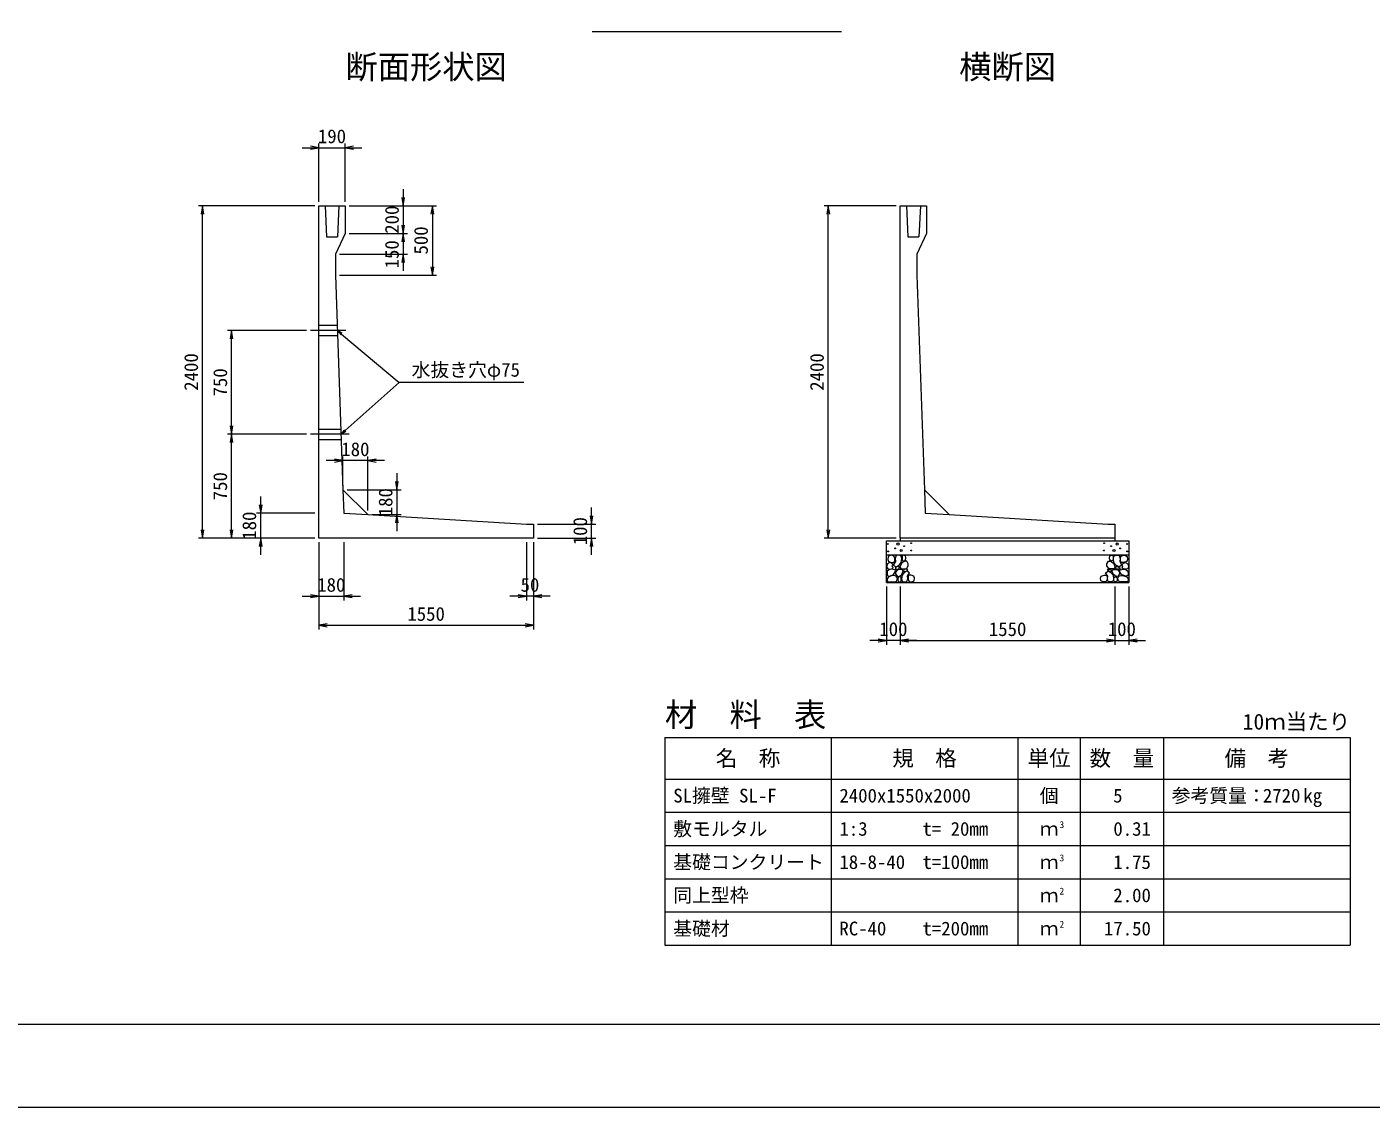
# Model space of a CAD drawing. Units: millimetres at full size, sheet at 1:40. Extents: x 0 to 25230, y 0 to 19861.
# Drawn here: x 10166 to 19876, y 0 to 7803 of the extents above; entities that cross this region are included whole.
import ezdxf
from ezdxf.enums import TextEntityAlignment as Align

# ---------------------------------------------------------------- set-up
doc = ezdxf.new("R2010")
doc.units = ezdxf.units.MM
doc.header["$LTSCALE"] = 40
doc.linetypes.add('CHAIN', pattern=[18.5, 12, -1.5, 3.5, -1.5])
doc.linetypes.add('DASHED_SPACED', pattern=[12, 6, -6])
for name, color, linetype, lineweight in [('D-BMK', 2, 'CHAIN', 13), ('D-DCR-HCHn', 4, 'Continuous', 9), ('D-MTR-FRAM', 7, 'Continuous', 13), ('D-MTR-LINE', 7, 'Continuous', 13), ('D-STR-DIM', 7, 'Continuous', 13), ('D-STR-STRn', 1, 'Continuous', 13), ('D-STR-TXT', 7, 'Continuous', 13), ('D-TTL', 2, 'Continuous', 13), ('D-TTL-TXT', 7, 'Continuous', 13)]:
    doc.layers.add(name, color=color, linetype=linetype, lineweight=lineweight)
doc.layers.add('D-MTR', color=7, linetype='Continuous')
doc.layers.add('D-MTR-TXT', color=7, linetype='Continuous')
doc.styles.add('ＭＳ ゴシック', font='')
doc.styles.get('ＭＳ ゴシック').set_extended_font_data('MS Gothic')

# ---------------------------------------------------------------- blocks, each defined once
blk = doc.blocks.new('open_arrow')
at = {"color": 0, "linetype": 'Continuous', "lineweight": -2}
blk.add_lwpolyline([(7.5, 1.25), (0, 0), (7.5, -1.25)], dxfattribs=at)

msp = doc.modelspace()

# ---------------------------------------------------------------- linework, layer by layer
at = {"layer": 'D-BMK'}
for p, q in [((12468.95, 5610), (12215, 5610)), ((12495.12, 4860), (12215, 4860))]:
    msp.add_line(p, q, dxfattribs=at)
at = {"layer": 'D-DCR-HCHn'}
for points in [[(16426.2, 3981.59), (16405.4, 3986.22), (16386.9, 3976.97), (16384.59, 3956.17), (16389.21, 3939.99), (16412.33, 3933.05), (16428.51, 3933.05), (16435.44, 3944.61), (16435.44, 3970.04)], [(16444.69, 3983.91), (16437.76, 3963.1), (16440.07, 3939.99), (16423.89, 3914.56), (16444.69, 3903), (16467.8, 3914.56), (16481.67, 3933.05), (16486.3, 3963.1), (16481.67, 3979.28), (16467.8, 3986.22)], [(16488.61, 3979.28), (16488.61, 3951.55), (16500.16, 3944.61), (16511.72, 3951.55), (16514.03, 3967.73), (16511.72, 3981.59), (16495.54, 3986.22)], [(18011.39, 3979.28), (18011.39, 3951.55), (17999.84, 3944.61), (17988.28, 3951.55), (17985.97, 3967.73), (17988.28, 3981.59), (18004.46, 3986.22)], [(18055.31, 3983.91), (18062.24, 3963.1), (18059.93, 3939.99), (18076.11, 3914.56), (18055.31, 3903), (18032.2, 3914.56), (18018.33, 3933.05), (18013.7, 3963.1), (18018.33, 3979.28), (18032.2, 3986.22)], [(18073.8, 3981.59), (18094.6, 3986.22), (18113.1, 3976.97), (18115.41, 3956.17), (18110.79, 3939.99), (18087.67, 3933.05), (18071.49, 3933.05), (18064.56, 3944.61), (18064.56, 3970.04)], [(16382.28, 3923.81), (16375.35, 3903), (16384.59, 3889.14), (16407.71, 3886.82), (16423.49, 3893.6), (16416.95, 3909.94), (16421.58, 3919.18), (16412.33, 3928.43), (16398.46, 3933.05)], [(16426.16, 3847.01), (16443.28, 3872.69), (16441.14, 3879.11), (16417.59, 3885.53), (16396.19, 3883.39), (16381.21, 3870.55), (16379.07, 3855.57), (16381.21, 3840.59), (16398.33, 3836.31)], [(16449.31, 3903), (16437.76, 3893.76), (16442.38, 3886.82), (16458.56, 3886.82), (16465.49, 3889.14), (16470.12, 3898.38), (16463.18, 3905.32)], [(16483.98, 3928.43), (16472.43, 3900.69), (16481.67, 3889.14), (16509.41, 3889.14), (16520.97, 3893.76), (16532.53, 3909.94), (16532.53, 3923.81), (16520.97, 3942.3), (16507.1, 3944.61)], [(16518.19, 3870.55), (16528.89, 3879.11), (16524.61, 3885.53), (16509.62, 3885.53), (16503.2, 3883.39), (16498.92, 3874.83), (16505.34, 3868.41)], [(18016.02, 3928.43), (18027.57, 3900.69), (18018.33, 3889.14), (17990.59, 3889.14), (17979.03, 3893.76), (17967.47, 3909.94), (17967.47, 3923.81), (17979.03, 3942.3), (17992.9, 3944.61)], [(17981.81, 3870.55), (17971.11, 3879.11), (17975.39, 3885.53), (17990.38, 3885.53), (17996.8, 3883.39), (18001.08, 3874.83), (17994.66, 3868.41)], [(18050.69, 3903), (18062.24, 3893.76), (18057.62, 3886.82), (18041.44, 3886.82), (18034.51, 3889.14), (18029.88, 3898.38), (18036.82, 3905.32)], [(18073.84, 3847.01), (18056.72, 3872.69), (18058.86, 3879.11), (18082.41, 3885.53), (18103.81, 3883.39), (18118.79, 3870.55), (18120.93, 3855.57), (18118.79, 3840.59), (18101.67, 3836.31)], [(18117.72, 3923.81), (18124.65, 3903), (18115.41, 3889.14), (18092.29, 3886.82), (18076.51, 3893.6), (18083.05, 3909.94), (18078.42, 3919.18), (18087.67, 3928.43), (18101.54, 3933.05)], [(16434.72, 3793.5), (16449.7, 3799.92), (16453.98, 3821.33), (16445.42, 3836.31), (16430.44, 3840.59), (16411.17, 3838.45), (16389.77, 3829.89), (16379.07, 3817.05), (16379.07, 3802.06), (16385.49, 3793.5), (16411.17, 3795.64)], [(16486.08, 3847.01), (16496.78, 3872.69), (16488.22, 3883.39), (16462.54, 3883.39), (16451.84, 3879.11), (16441.14, 3864.13), (16441.14, 3851.29), (16451.84, 3834.17), (16464.68, 3832.03)], [(16481.8, 3799.92), (16481.8, 3825.61), (16471.1, 3832.03), (16460.4, 3825.61), (16458.26, 3810.62), (16460.4, 3797.78), (16475.38, 3793.5)], [(16522.47, 3795.64), (16528.89, 3814.91), (16526.75, 3836.31), (16541.73, 3859.85), (16522.47, 3870.55), (16501.06, 3859.85), (16488.22, 3842.73), (16483.94, 3814.91), (16488.22, 3799.92), (16501.06, 3793.5)], [(16539.59, 3797.78), (16558.85, 3793.5), (16575.97, 3802.06), (16578.11, 3821.33), (16573.83, 3836.31), (16552.43, 3842.73), (16537.45, 3842.73), (16531.03, 3832.03), (16531.03, 3808.48)], [(17960.41, 3797.78), (17941.15, 3793.5), (17924.03, 3802.06), (17921.89, 3821.33), (17926.17, 3836.31), (17947.57, 3842.73), (17962.55, 3842.73), (17968.97, 3832.03), (17968.97, 3808.48)], [(17977.53, 3795.64), (17971.11, 3814.91), (17973.25, 3836.31), (17958.27, 3859.85), (17977.53, 3870.55), (17998.94, 3859.85), (18011.78, 3842.73), (18016.06, 3814.91), (18011.78, 3799.92), (17998.94, 3793.5)], [(18013.92, 3847.01), (18003.22, 3872.69), (18011.78, 3883.39), (18037.46, 3883.39), (18048.16, 3879.11), (18058.86, 3864.13), (18058.86, 3851.29), (18048.16, 3834.17), (18035.32, 3832.03)], [(18018.2, 3799.92), (18018.2, 3825.61), (18028.9, 3832.03), (18039.6, 3825.61), (18041.74, 3810.62), (18039.6, 3797.78), (18024.62, 3793.5)], [(18065.28, 3793.5), (18050.3, 3799.92), (18046.02, 3821.33), (18054.58, 3836.31), (18069.56, 3840.59), (18088.83, 3838.45), (18110.23, 3829.89), (18120.93, 3817.05), (18120.93, 3802.06), (18114.51, 3793.5), (18088.83, 3795.64)]]:
    msp.add_lwpolyline(points, close=True, dxfattribs=at)
for centre, radius in [((16385.73, 4067.43), 3), ((16386.87, 4013.92), 3), ((16437.29, 4035.76), 3), ((16458.34, 4067.43), 7.5), ((16481.66, 4019.97), 7.5), ((16502.71, 4051.64), 3), ((16553.13, 4073.48), 3), ((16554.27, 4019.97), 3), ((17945.73, 4019.97), 3), ((17946.87, 4073.48), 3), ((17997.29, 4051.64), 3), ((18018.34, 4019.97), 7.5), ((18041.66, 4067.43), 7.5), ((18062.71, 4035.76), 3), ((18113.13, 4013.92), 3), ((18114.27, 4067.43), 3)]:
    msp.add_circle(centre, radius, dxfattribs=at)
at = {"layer": 'D-MTR-FRAM'}
for p, q in [((14775, 2670), (19725, 2670)), ((14775, 2670), (14775, 1170)), ((19725, 2670), (19725, 1170)), ((14775, 1170), (19725, 1170))]:
    msp.add_line(p, q, dxfattribs=at)
at = {"layer": 'D-MTR-LINE'}
for p, q in [((15975, 2670), (15975, 1170)), ((17325, 2670), (17325, 1170)), ((17775, 2670), (17775, 1170)), ((18375, 2670), (18375, 1170)), ((14775, 2370), (19725, 2370)), ((14775, 2130), (19725, 2130)), ((14775, 1890), (19725, 1890)), ((14775, 1650), (19725, 1650)), ((14775, 1410), (19725, 1410))]:
    msp.add_line(p, q, dxfattribs=at)
at = {"layer": 'D-STR-DIM'}
for p, q in [((12155, 6930), (12585, 6930)), ((12275, 6540), (12275, 6960)), ((12465, 6540), (12465, 6960)), ((12885, 6630), (12885, 6190)), ((12245, 6510), (11405, 6510)), ((11435, 4110), (11435, 6510)), ((12495, 6510), (12915, 6510)), ((12495, 6510), (13125, 6510)), ((13095, 6510), (13095, 6010)), ((16445, 6510), (15925, 6510)), ((15955, 4110), (15955, 6510)), ((12885, 6430), (12885, 6040)), ((12495, 6310), (12915, 6310)), ((12495, 6310), (12915, 6310)), ((12425, 6160), (12915, 6160)), ((12425, 6010), (13125, 6010)), ((12185, 5610), (11615, 5610)), ((11645, 4860), (11645, 5610)), ((12185, 4860), (11615, 4860)), ((12185, 4860), (11615, 4860)), ((11645, 4110), (11645, 4860)), ((12749.09, 4669.45), (12329.09, 4669.45)), ((12449.09, 4489.45), (12449.09, 4699.45)), ((12629.09, 4309.45), (12629.09, 4699.45)), ((12839.09, 4579.45), (12839.09, 4159.45)), ((11855, 3990), (11855, 4410)), ((12479.09, 4459.45), (12869.09, 4459.45)), ((12245, 4290), (11825, 4290)), ((12659.09, 4279.45), (12869.09, 4279.45)), ((14245, 3990), (14245, 4330)), ((13855, 4210), (14275, 4210)), ((12245, 4110), (11405, 4110)), ((12245, 4110), (11615, 4110)), ((12245, 4110), (11825, 4110)), ((12275, 4080), (12275, 3660)), ((12275, 4080), (12275, 3450)), ((12455, 4080), (12455, 3660)), ((13775, 4080), (13775, 3660)), ((13825, 4080), (13825, 3450)), ((13825, 4080), (13825, 3660)), ((13855, 4110), (14275, 4110)), ((16445, 4110), (15925, 4110)), ((12155, 3690), (12575, 3690)), ((13945, 3690), (13655, 3690)), ((16375, 3760), (16375, 3340)), ((16475, 3760), (16475, 3340)), ((16475, 3760), (16475, 3340)), ((18025, 3760), (18025, 3340)), ((18025, 3760), (18025, 3340)), ((18125, 3760), (18125, 3340)), ((12275, 3480), (13825, 3480)), ((16595, 3370), (16255, 3370)), ((16475, 3370), (18025, 3370)), ((17905, 3370), (18245, 3370))]:
    msp.add_line(p, q, dxfattribs=at)
at = {"layer": 'D-STR-STRn'}
for p, q in [((12275, 4110), (12275, 6510)), ((12275, 6510), (12465, 6510)), ((12465, 6510), (12465, 6310)), ((16475, 4110), (16475, 6510)), ((16475, 6510), (16665, 6510)), ((16665, 6510), (16665, 6310)), ((12465, 6310), (12395, 6160)), ((16665, 6310), (16595, 6160)), ((12395, 6160), (12395, 6010)), ((16595, 6160), (16595, 6010)), ((12395, 6010), (12449.09, 4459.45)), ((16595, 6010), (16649.09, 4459.45)), ((12449.09, 4459.45), (12629.09, 4279.45)), ((16649.09, 4459.45), (16829.09, 4279.45)), ((12629.09, 4279.45), (13775, 4210)), ((16829.09, 4279.45), (17975, 4210)), ((13775, 4210), (13825, 4210)), ((13825, 4210), (13825, 4110)), ((17975, 4210), (18025, 4210)), ((18025, 4210), (18025, 4110)), ((13825, 4110), (12275, 4110)), ((16375, 3790), (16375, 4090)), ((16375, 4090), (18125, 4090)), ((16475, 4110), (16475, 4090)), ((18025, 4110), (16475, 4110)), ((18025, 4110), (18025, 4090)), ((18125, 4090), (18125, 3790)), ((16375, 3990), (18125, 3990)), ((16375, 3790), (18125, 3790))]:
    msp.add_line(p, q, dxfattribs=at)
at = {"layer": 'D-STR-STRn', "linetype": 'DASHED_SPACED'}
for p, q in [((12320, 6510), (12330, 6285)), ((12420, 6510), (12410, 6285)), ((16520, 6510), (16530, 6285)), ((16620, 6510), (16610, 6285)), ((12330, 6285), (12410, 6285)), ((16530, 6285), (16610, 6285)), ((12275, 5647.5), (12407.65, 5647.5)), ((12275, 5572.5), (12410.26, 5572.5)), ((12275, 4897.5), (12433.81, 4897.5)), ((12275, 4822.5), (12436.42, 4822.5))]:
    msp.add_line(p, q, dxfattribs=at)
at = {"layer": 'D-STR-STRn', "color": 2, "linetype": 'DASHED_SPACED'}
for p, q in [((12449.09, 4459.45), (12455, 4290)), ((16649.09, 4459.45), (16655, 4290)), ((12455, 4290), (12629.09, 4279.45)), ((16655, 4290), (16829.09, 4279.45))]:
    msp.add_line(p, q, dxfattribs=at)
at = {"layer": 'D-STR-TXT'}
msp.add_line((13755.12, 5235), (12855.12, 5235), dxfattribs=at)
for points in [[(12408.95, 5610), (12439.57, 5584.26), (12855.12, 5235)], [(12435.12, 4860), (12464.95, 4886.64), (12855.12, 5235)]]:
    msp.add_lwpolyline(points, dxfattribs=at)
at = {"layer": 'D-TTL'}
for points in [[(0, 0), (25230, 0), (25230, 17820), (0, 17820)], [(600, 600), (24630, 600), (24630, 17220), (600, 17220)]]:
    msp.add_lwpolyline(points, close=True, dxfattribs=at)
at = {"layer": 'D-TTL-TXT'}
msp.add_line((14250, 7770), (16050, 7770), dxfattribs=at)

# ---------------------------------------------------------------- block references
at = {"layer": 'D-STR-DIM', "xscale": 8, "yscale": 8}
for p, rotation in [((12275, 6930), 180), ((11435, 6510), 270), ((12885, 6510), 90), ((13095, 6510), 270), ((15955, 6510), 270), ((12885, 6310), 90), ((12885, 6310), 270), ((12885, 6160), 270), ((13095, 6010), 90), ((11645, 5610), 270), ((11645, 4860), 90), ((11645, 4860), 270), ((12449.09, 4669.45), 180), ((12839.09, 4459.45), 90), ((11855, 4290), 90), ((12839.09, 4279.45), 270), ((14245, 4210), 90), ((11435, 4110), 90), ((11645, 4110), 90), ((11855, 4110), 270), ((14245, 4110), 270), ((15955, 4110), 90), ((12275, 3690), 180), ((13775, 3690), 180), ((13825, 3480), 180), ((16375, 3370), 180), ((18025, 3370), 180), ((18025, 3370), 180)]:
    msp.add_blockref('open_arrow', p, dxfattribs=dict(at, rotation=rotation))
for p in [(12465, 6930), (12629.09, 4669.45), (12455, 3690), (13825, 3690), (12275, 3480), (16475, 3370), (16475, 3370), (18125, 3370)]:
    msp.add_blockref('open_arrow', p, dxfattribs=at)
at = {"layer": 'D-STR-TXT', "xscale": 5.33, "yscale": 5.33}
for p, rotation in [((12408.95, 5610), 320), ((12435.12, 4860), 41.8)]:
    msp.add_blockref('open_arrow', p, dxfattribs=dict(at, rotation=rotation))

# ---------------------------------------------------------------- texts
at = {"layer": 'D-MTR', "style": 'ＭＳ ゴシック'}
msp.add_text('材\u3000料\u3000表', height=170.9, dxfattribs=at).set_placement((14775, 2697.23), align=Align.BOTTOM_LEFT)
msp.add_text('10ｍ当たり', height=113.9, dxfattribs=at).set_placement((19725, 2693.15), align=Align.BOTTOM_RIGHT)
at = {"layer": 'D-MTR-TXT', "style": 'ＭＳ ゴシック'}
for s, height, p in [('名\u3000称', 113.9, (15375, 2520)), ('規\u3000格', 113.9, (16650, 2520)), ('単位', 113.9, (17550, 2520)), ('数\u3000量', 113.9, (18075, 2520)), ('備\u3000考', 113.9, (19050, 2520)), ('個', 99.69, (17550, 2250)), ('ｍ', 99.69, (17550, 2010)), ('ｍ', 99.69, (17550, 1770)), ('ｍ', 99.69, (17550, 1530)), ('ｍ', 99.69, (17550, 1290))]:
    msp.add_text(s, height=height, dxfattribs=at).set_placement(p, align=Align.MIDDLE_CENTER)
for s, p in [('SL擁壁 SL-F', (14835, 2250)), ('2400x1550x2000', (16035, 2250)), ('参考質量：    kg', (18435, 2250)), ('敷モルタル', (14835, 2010)), ('1:3', (16035, 2010)), ('t= 20mm', (16635, 2010)), ('基礎コンクリート', (14835, 1770)), ('18-8-40', (16035, 1770)), ('t=100mm', (16635, 1770)), ('同上型枠', (14835, 1530)), ('基礎材', (14835, 1290)), ('RC-40', (16035, 1290)), ('t=200mm', (16635, 1290))]:
    msp.add_text(s, height=99.69, dxfattribs=at).set_placement(p, align=Align.MIDDLE_LEFT)
for s, p in [('5', (18080.33, 2250)), ('2720', (19365, 2250)), ('0.31', (18285, 2010)), ('1.75', (18285, 1770)), ('2.00', (18285, 1530)), ('17.50', (18285, 1290))]:
    msp.add_text(s, height=99.69, dxfattribs=at).set_placement(p, align=Align.MIDDLE_RIGHT)
for s, p in [('3', (17625, 2000.44)), ('3', (17625, 1760.44)), ('2', (17625, 1520.44)), ('2', (17625, 1280.44))]:
    msp.add_text(s, height=49.84, dxfattribs=at).set_placement(p, align=Align.BOTTOM_LEFT)
at = {"layer": 'D-STR-DIM', "style": 'ＭＳ ゴシック'}
for s, p in [('190', (12370, 7012.5)), ('180', (12539.09, 4751.95)), ('180', (12365, 3772.5)), ('50', (13800, 3772.5)), ('1550', (13050, 3562.5)), ('100', (16425, 3452.5)), ('1550', (17250, 3452.5)), ('100', (18075, 3452.5))]:
    msp.add_text(s, height=99.69, dxfattribs=at).set_placement(p, align=Align.MIDDLE_CENTER)
for s, p in [('200', (12802.5, 6410)), ('500', (13012.5, 6260)), ('150', (12802.5, 6160)), ('2400', (11352.5, 5310)), ('2400', (15872.5, 5310)), ('750', (11562.5, 5235)), ('750', (11562.5, 4485)), ('180', (12756.59, 4369.45)), ('180', (11772.5, 4200)), ('100', (14162.5, 4160))]:
    msp.add_text(s, height=99.69, rotation=90, dxfattribs=at).set_placement(p, align=Align.MIDDLE_CENTER)
at = {"layer": 'D-STR-TXT', "style": 'ＭＳ ゴシック'}
msp.add_text('水抜き穴φ75', height=99.69, dxfattribs=at).set_placement((12945.12, 5245.88), align=Align.BOTTOM_LEFT)
at = {"layer": 'D-TTL-TXT', "style": 'ＭＳ ゴシック'}
for s, p in [('断面形状図', (13050, 7377.23)), ('横断図', (17250, 7377.23))]:
    msp.add_text(s, height=170.9, dxfattribs=at).set_placement(p, align=Align.BOTTOM_CENTER)

doc.saveas('drawing.dxf')
